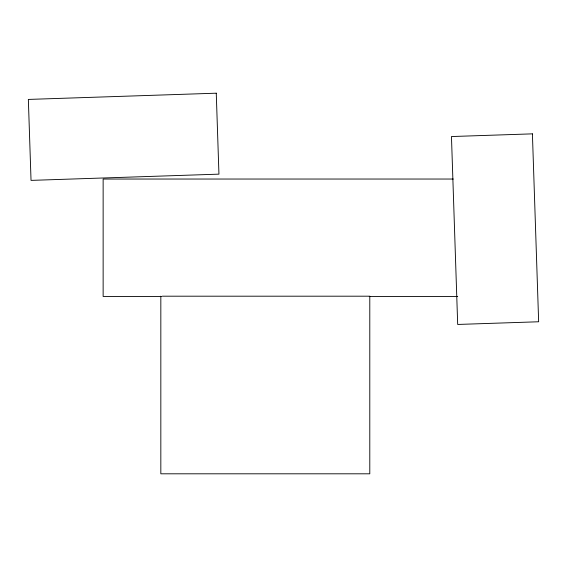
<?xml version="1.0" encoding="UTF-8"?>
<svg xmlns="http://www.w3.org/2000/svg" width="567" height="567" viewBox="0 0 567 567"><rect width="100%" height="100%" fill="white"/><g stroke="black" fill="none" stroke-linecap="round" stroke-linejoin="round"><path stroke-width="0.85" d="M453.274 179.037L103.137 179.037L103.137 296.456L161.496 296.456M162.325 296.194L369.79 296.194L369.79 473.806L160.83 473.806L160.83 296.194M369.28 296.456L457.697 296.456M216.261 93.194L28.35 99.423L31.036 180.384L218.947 174.147L216.261 93.194M532.413 133.855L451.46 136.541L457.689 324.452L538.65 321.765L532.413 133.855"/></g></svg>
